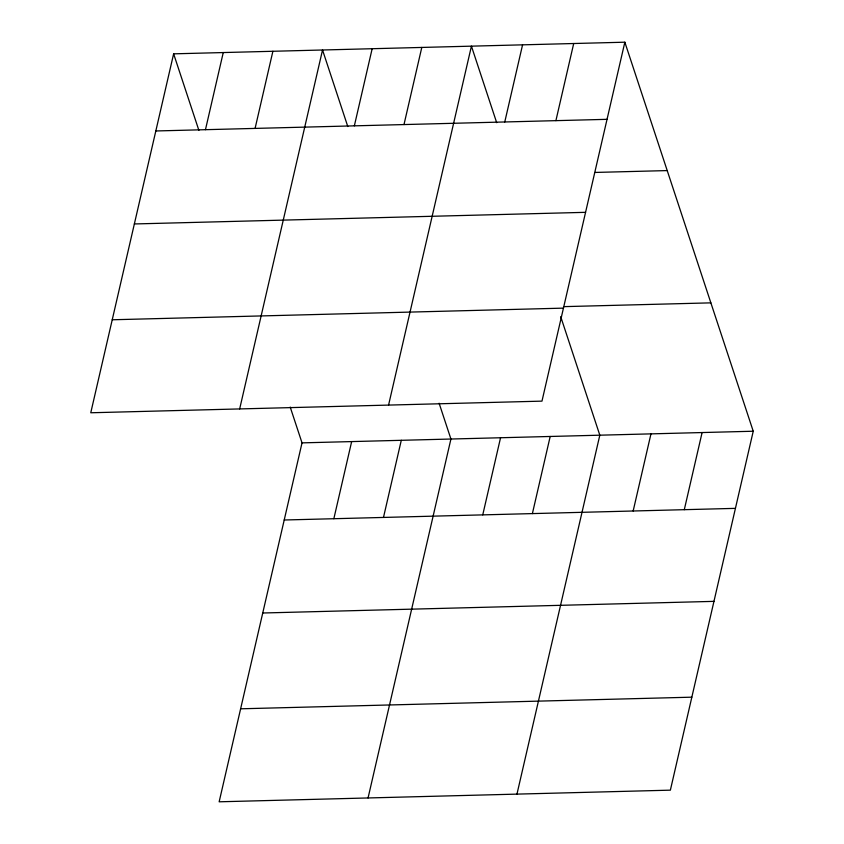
<?xml version="1.0" encoding="UTF-8"?>
<svg xmlns="http://www.w3.org/2000/svg" width="844" height="844" viewBox="0 0 844 844"><rect width="100%" height="100%" fill="white"/><g stroke="black" fill="none" stroke-linecap="round" stroke-linejoin="round"><path stroke-width="1.27" d="M173.632 53.837L90.762 412.769L541.975 401.132L624.845 42.2L173.632 53.837L198.889 130.366M205.461 129.681L223.259 52.55M255.088 128.404L272.897 51.273M239.664 408.929L322.535 49.996L347.791 126.526M354.353 125.84L372.162 48.709M290.209 407.072L302.025 442.868L219.155 801.8L670.368 790.163L753.238 431.231L624.845 42.2M403.991 124.564L421.8 47.433M333.844 518.722L351.653 441.591M388.567 405.088L471.427 46.156L496.694 122.686M383.482 517.435L401.29 440.304M504.765 121.969L522.573 44.837M368.058 797.96L450.928 439.028L439.112 403.232M555.901 120.65L573.709 43.519M482.747 514.882L500.555 437.751M532.385 513.606L550.193 436.475M516.961 794.12L599.82 435.188L560.711 316.679M633.158 511L650.967 433.869M684.294 509.681L702.102 432.55M155.823 130.968L607.036 119.331M595.094 172.44L667.214 170.583M134.354 223.955L585.567 212.329M564.014 306.636L710.87 302.859M112.231 319.771L563.444 308.134M302.025 442.868L753.238 431.231M284.217 519.999L735.43 508.362M262.748 612.997L713.961 601.361M240.624 708.802L691.837 697.176"/></g></svg>
